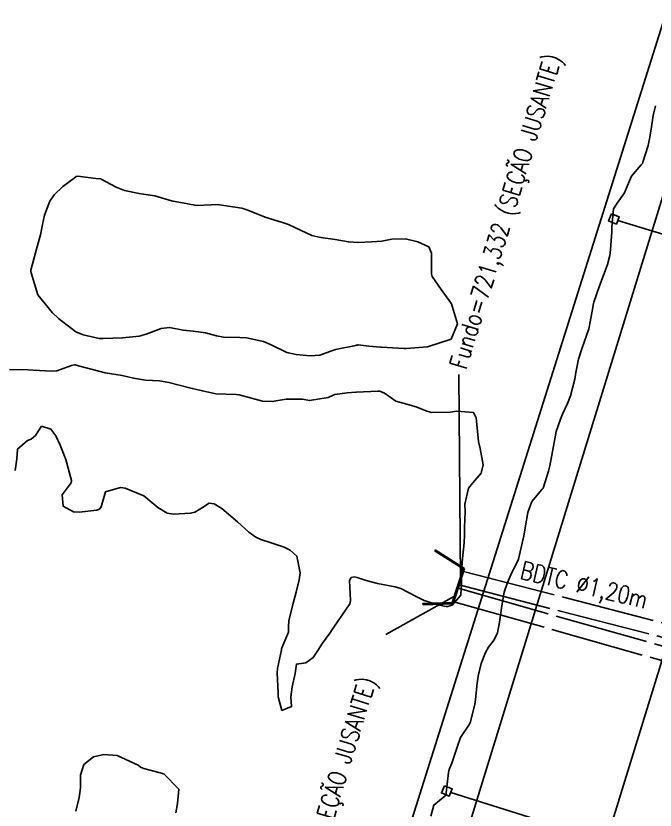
# Model space of a CAD drawing. Header units: metres. Extents: x 318500 to 325275, y 7408834 to 7428799.
# Drawn here: x 321824.4 to 321878.9, y 7416717.8 to 7416785.5 of the extents above; entities that cross this region are included whole.
import ezdxf

# ---------------------------------------------------------------- set-up
doc = ezdxf.new("R2010")
doc.units = ezdxf.units.M
doc.header["$MEASUREMENT"] = 0
doc.linetypes.add('CONTINUO', pattern=[0])
doc.linetypes.add('TRACEJADO', pattern=[8.7, 8, -0.7])
for name, color, linetype in [('ALA', 45, 'Continuous'), ('BUEIRO', 151, 'Continuous'), ('Curvas de Nivel 1m', 11, 'Continuous'), ('Divisas', 45, 'Continuous'), ('Linha Férrea', 20, 'Continuous'), ('Pórticos', 45, 'Continuous'), ('TEXTO', 45, 'Continuous')]:
    doc.layers.add(name, color=color, linetype=linetype)
doc.styles.add('ROMANS', font='romans', dxfattribs={"height": 0.2})

msp = doc.modelspace()

# ---------------------------------------------------------------- linework, layer by layer
at = {"layer": 'ALA', "linetype": 'CONTINUO'}
for points in [[(321860.154, 7416739.953, 721.643), (321860.147, 7416739.843, 720.176), (321862.536, 7416738.356, 720.126)], [(321860.154, 7416739.953, 721.643), (321862.639, 7416738.366, 722.799)], [(321859.122, 7416735.282, 721.659), (321859.098, 7416735.388, 720.454), (321861.584, 7416735.467, 720.152)], [(321861.67, 7416735.359, 722.799), (321859.122, 7416735.282, 721.659)]]:
    msp.add_polyline3d(points, dxfattribs=at)
at = {"layer": 'BUEIRO', "linetype": 'TRACEJADO', "flags": 128}
for points in [[(321862.56, 7416738.12), (321886.535, 7416731.92)], [(321862.097, 7416736.685), (321885.924, 7416729.934)], [(321862.191, 7416736.976), (321886.182, 7416730.772)], [(321861.729, 7416735.542), (321885.572, 7416728.786)]]:
    msp.add_lwpolyline(points, dxfattribs=at)
at = {"layer": 'BUEIRO', "linetype": 'CONTINUO'}
for points in [[(321862.639, 7416738.366, 722.799), (321862.536, 7416738.356, 720.126), (321861.584, 7416735.467, 720.152), (321861.67, 7416735.359, 722.799)], [(321862.639, 7416738.366, 722.799), (321861.67, 7416735.359, 722.799)]]:
    msp.add_polyline3d(points, dxfattribs=at)
at = {"layer": 'Curvas de Nivel 1m', "flags": 128}
for points, elevation in [([(321859.785, 7416717.258), (321860.04, 7416718.188), (321860.986, 7416718.996), (321861.082, 7416719.145), (321861.099, 7416719.238), (321861.282, 7416720.97), (321861.354, 7416721.235), (321861.575, 7416721.782), (321862.048, 7416723.225), (321862.317, 7416723.955), (321863.068, 7416725.101), (321863.109, 7416725.17), (321863.118, 7416725.21), (321863.521, 7416726.778), (321863.585, 7416727.205), (321863.723, 7416728.595), (321863.802, 7416729.203), (321864.067, 7416730.27), (321864.45, 7416731.197), (321864.7, 7416731.652), (321865.166, 7416732.274), (321865.469, 7416732.892), (321865.532, 7416733.185), (321865.59, 7416733.59), (321865.823, 7416735.181), (321866.039, 7416736.356), (321866.3, 7416737.174), (321866.584, 7416737.825), (321867.26, 7416739.16), (321867.712, 7416741.154), (321867.945, 7416742.505), (321868.046, 7416743.149), (321868.377, 7416744.092), (321869.277, 7416745.131), (321869.341, 7416745.224), (321869.804, 7416746.677), (321869.911, 7416747.124), (321870.15, 7416748.35), (321870.282, 7416749.121), (321870.468, 7416750.056), (321870.82, 7416751.116), (321870.999, 7416751.539), (321871.433, 7416752.441), (321871.69, 7416753.106), (321872.048, 7416754.514), (321872.147, 7416755.1), (321872.371, 7416756.212), (321872.659, 7416757.093), (321873.233, 7416758.8), (321873.293, 7416759.083), (321873.325, 7416759.281), (321873.539, 7416760.317), (321873.65, 7416760.977), (321873.672, 7416761.078), (321874.156, 7416762.487), (321874.378, 7416763.068), (321874.829, 7416764.298), (321875.027, 7416765.059), (321875.099, 7416765.567), (321875.203, 7416767.056), (321875.198, 7416767.495), (321875.362, 7416769.054), (321875.665, 7416769.535), (321876.296, 7416770.422), (321876.55, 7416771.041), (321876.898, 7416771.832), (321877.706, 7416772.796), (321877.813, 7416772.924), (321877.852, 7416773.028), (321878.295, 7416774.458), (321878.428, 7416775.02), (321878.564, 7416775.833), (321878.732, 7416777.015), (321878.942, 7416777.843)], 723), ([(321824.347, 7416746.732), (321824.473, 7416747.733), (321824.549, 7416748.556), (321825.384, 7416749.292), (321825.701, 7416749.399), (321826.065, 7416749.71), (321826.595, 7416750.509), (321827.398, 7416750.245), (321827.8, 7416749.686), (321828.18, 7416748.88), (321828.654, 7416747.677), (321829.143, 7416745.871), (321829.105, 7416745.672), (321828.343, 7416744.661), (321828.441, 7416743.679), (321829.303, 7416743.216), (321829.795, 7416743.17), (321831.306, 7416743.35), (321831.522, 7416743.421), (321831.686, 7416743.634), (321832.04, 7416744.919), (321833.335, 7416745.269), (321833.727, 7416745.214), (321835.325, 7416744.583), (321836.503, 7416743.572), (321837.303, 7416743.087), (321837.837, 7416743.017), (321839.303, 7416743.089), (321839.667, 7416743.164), (321840.241, 7416743.521), (321840.879, 7416743.952), (321841.316, 7416743.889), (321841.965, 7416743.5), (321843.293, 7416742.35), (321844.267, 7416741.465), (321844.864, 7416741.045), (321845.274, 7416740.856), (321846.161, 7416740.552), (321847.267, 7416740.18), (321847.777, 7416739.935), (321848.359, 7416739.414), (321848.65, 7416737.998), (321848.562, 7416737.41), (321848.289, 7416736.339), (321848.042, 7416735.417), (321847.66, 7416733.898), (321847.641, 7416733.423), (321847.658, 7416732.937), (321847.156, 7416731.803), (321847.056, 7416731.527), (321847.037, 7416731.431), (321846.716, 7416729.845), (321846.683, 7416729.434), (321846.75, 7416727.787), (321846.776, 7416727.433), (321847.083, 7416726.274), (321847.907, 7416726.598), (321847.851, 7416727.419), (321847.959, 7416728.268), (321848.217, 7416729.414), (321848.323, 7416730.222), (321849.134, 7416730.328), (321849.756, 7416730.775), (321850.15, 7416731.385), (321850.543, 7416731.996), (321851.172, 7416732.87), (321851.381, 7416733.164), (321851.521, 7416733.367), (321852.19, 7416734.36), (321852.859, 7416735.353), (321852.923, 7416735.634), (321852.853, 7416737.354), (321852.991, 7416737.595), (321853.234, 7416737.649), (321853.5, 7416737.612), (321854.276, 7416737.334), (321855.226, 7416737.082), (321856.733, 7416736.808), (321857.221, 7416736.657), (321858.516, 7416735.971), (321859.206, 7416735.638), (321860.525, 7416735.25), (321861.096, 7416735.139), (321861.199, 7416735.135), (321861.594, 7416735.234), (321862.337, 7416736.099), (321862.394, 7416737.223), (321862.387, 7416738.078), (321862.484, 7416739.222), (321862.607, 7416740.554), (321862.634, 7416741.22), (321862.654, 7416741.855), (321862.699, 7416743.219), (321862.69, 7416743.849), (321862.985, 7416745.215), (321863.345, 7416745.673), (321864.056, 7416746.5), (321864.227, 7416747.201), (321863.983, 7416748.602), (321863.85, 7416749.205), (321863.682, 7416750.942), (321863.653, 7416751.208), (321863.425, 7416751.663), (321861.996, 7416751.802), (321861.425, 7416751.697), (321859.836, 7416751.676), (321859.425, 7416751.798), (321858.538, 7416752.17), (321857.432, 7416752.461), (321856.785, 7416752.651), (321855.823, 7416753.314), (321855.443, 7416753.49), (321855.262, 7416753.504), (321853.441, 7416753.409), (321853.381, 7416753.41), (321852.64, 7416753.358), (321851.593, 7416753.214), (321851.438, 7416753.161), (321851.019, 7416752.959), (321849.433, 7416752.691), (321848.834, 7416752.809), (321847.434, 7416752.809), (321846.261, 7416752.613), (321845.432, 7416752.656), (321844.796, 7416752.822), (321843.437, 7416753.191), (321843.171, 7416753.218), (321841.438, 7416753.274), (321840.308, 7416753.521), (321839.443, 7416753.725), (321839.196, 7416753.781), (321837.45, 7416754.233), (321836.66, 7416754.364), (321835.453, 7416754.448), (321834.444, 7416754.612), (321833.458, 7416754.822), (321832.023, 7416755.07), (321831.463, 7416755.192), (321829.735, 7416755.666), (321829.471, 7416755.733), (321829.406, 7416755.736), (321829.151, 7416755.673), (321827.906, 7416755.243), (321827.463, 7416755.201), (321825.883, 7416755.295), (321825.464, 7416755.315), (321823.861, 7416755.348)], 722), ([(321838.046, 7416717.544), (321838.187, 7416718.327), (321838.287, 7416719.541), (321837.009, 7416720.848), (321835.299, 7416721.303), (321835.018, 7416721.44), (321834.823, 7416721.592), (321833.028, 7416722.433), (321831.913, 7416722.511), (321831.027, 7416722.304), (321830.198, 7416721.652), (321829.919, 7416720.743), (321829.908, 7416719.656), (321829.793, 7416718.843), (321829.523, 7416717.662)], 722)]:
    msp.add_lwpolyline(points, dxfattribs=dict(at, elevation=elevation))
at = {"layer": 'Curvas de Nivel 1m', "elevation": 723, "flags": 128}
msp.add_lwpolyline([(321829.682, 7416771.825), (321831.218, 7416771.647), (321831.636, 7416771.597), (321831.679, 7416771.581), (321832.954, 7416770.902), (321833.67, 7416770.614), (321834.924, 7416770.341), (321835.667, 7416770.25), (321836.238, 7416770.154), (321837.662, 7416769.735), (321837.802, 7416769.698), (321838.619, 7416769.546), (321839.657, 7416769.356), (321839.842, 7416769.343), (321841.658, 7416769.409), (321841.766, 7416769.401), (321843.654, 7416769.11), (321844.19, 7416768.934), (321845.643, 7416768.331), (321847.212, 7416767.859), (321847.634, 7416767.721), (321848.243, 7416767.421), (321849.621, 7416766.774), (321850.405, 7416766.602), (321851.616, 7416766.424), (321852.748, 7416766.224), (321853.612, 7416766.169), (321854.723, 7416766.224), (321855.615, 7416766.299), (321856.467, 7416766.458), (321857.618, 7416766.487), (321858.664, 7416766.23), (321859.608, 7416765.812), (321859.835, 7416765.266), (321859.833, 7416763.517), (321859.891, 7416763.265), (321860.65, 7416762.168), (321861.342, 7416761.243), (321861.545, 7416760.937), (321862.05, 7416759.232), (321861.507, 7416757.928), (321859.5, 7416757.27), (321857.664, 7416757.122), (321857.497, 7416757.123), (321855.581, 7416757.237), (321855.499, 7416757.245), (321854.484, 7416757.335), (321853.594, 7416757.442), (321853.501, 7416757.421), (321853.445, 7416757.406), (321853.243, 7416757.353), (321851.78, 7416757.083), (321851.494, 7416756.998), (321850.309, 7416756.566), (321849.486, 7416756.499), (321848.291, 7416756.615), (321847.491, 7416756.807), (321846.171, 7416757.443), (321845.503, 7416757.741), (321844.066, 7416758.032), (321843.506, 7416758.06), (321842.115, 7416758.11), (321841.507, 7416758.218), (321840.566, 7416758.463), (321839.511, 7416758.609), (321838.671, 7416758.702), (321837.514, 7416758.932), (321836.78, 7416758.838), (321835.508, 7416758.345), (321834.913, 7416758.189), (321833.504, 7416758.057), (321831.844, 7416757.976), (321831.504, 7416757.998), (321830.136, 7416758.291), (321829.509, 7416758.568), (321828.05, 7416759.685), (321827.527, 7416760.188), (321826.264, 7416761.709), (321825.711, 7416763.585), (321825.665, 7416763.719), (321825.665, 7416763.803), (321826.201, 7416765.711), (321826.491, 7416766.833), (321826.676, 7416767.704), (321826.849, 7416768.494), (321827.295, 7416769.695), (321827.666, 7416770.25), (321828.404, 7416770.951), (321829.361, 7416771.673), (321829.554, 7416771.8)], close=True, dxfattribs=at)
at = {"layer": 'Divisas'}
msp.add_lwpolyline([(321770.948, 7416427.839), (321798.45, 7416516.734), (321803.525, 7416534.189), (321809.576, 7416554.874), (321813.92, 7416568.257), (321818.646, 7416582.286), (321825.15, 7416615.747), (321855.409, 7416708.221), (321884.63, 7416801.062), (321888.935, 7416813.563), (321906.69, 7416868.419), (321917.882, 7416908.632), (321926.393, 7416935.718)], dxfattribs=at)
at = {"layer": 'Linha Férrea'}
for points in [[(322233.98, 7417737.989, -0.002223), (322154.866, 7417593.007), (322102.879, 7417500.142, 0.00265), (322097.399, 7417490.348, 0.027781), (322044.112, 7417386.338, 0.035735), (322015.66, 7417306.723, 0.016271), (322001.828, 7417250.433, 0.006444), (321990.249, 7417191.796, 0.008188), (321970.289, 7417080.675, -0.005901), (321965.681, 7417056.143, -0.019111), (321940.898, 7416966.466, -0.001899), (321910.164, 7416869.782), (321854.126, 7416687.426), (321842.522, 7416650.588), (321798.977, 7416497.536), (321750.599, 7416346.471)], [(321750.599, 7416346.471), (321798.977, 7416497.536), (321842.522, 7416650.588), (321854.126, 7416687.426), (321910.164, 7416869.782, 0.001899), (321940.898, 7416966.466, 0.019111), (321965.681, 7417056.143, 0.005901), (321970.289, 7417080.675, -0.008188), (321990.249, 7417191.796, -0.006444), (322001.828, 7417250.433, -0.016271), (322015.66, 7417306.723, -0.035735), (322044.112, 7417386.338, -0.027781), (322097.399, 7417490.348, -0.00265), (322102.879, 7417500.142), (322154.866, 7417593.007, 0.002223), (322233.98, 7417737.989)], [(322196.377, 7417647.065, -0.005702), (322169.668, 7417596.023), (322116.033, 7417500.08, 0.006587), (322078.7, 7417432.593, 0.020372), (322045.81, 7417359.94, 0.047465), (322007.542, 7417220.105, 0.00216), (321987.28, 7417109.247, 0.004221), (321983.531, 7417086.135), (321978.295, 7417056.212, -0.004458), (321971.581, 7417028.638, -0.003551), (321960.755, 7416990.624, -0.002117), (321921.955, 7416868.472), (321849.478, 7416633.133), (321819.637, 7416528.203), (321801.996, 7416472.124, -0.01056), (321778.562, 7416402.785, 0.003825)], [(321778.562, 7416402.785, 0.01056), (321801.996, 7416472.124), (321819.637, 7416528.203), (321849.478, 7416633.133), (321921.955, 7416868.472, 0.002117), (321960.755, 7416990.624, 0.003551), (321971.581, 7417028.638, 0.004458), (321978.295, 7417056.212), (321983.531, 7417086.135, -0.004221), (321987.28, 7417109.247, -0.00216), (322007.542, 7417220.105, -0.047465), (322045.81, 7417359.94, -0.020372), (322078.7, 7417432.593, -0.006587), (322116.033, 7417500.08), (322169.668, 7417596.023, 0.005702), (322196.377, 7417647.065, 0.006143)]]:
    msp.add_lwpolyline(points, format="xyb", dxfattribs=at)
at = {"layer": 'Pórticos'}
for points in [[(321875.179, 7416768.627), (321875.843, 7416768.357), (321875.595, 7416767.745), (321874.93, 7416768.015)], [(321860.935, 7416719.846), (321861.599, 7416719.577), (321861.351, 7416718.965), (321860.686, 7416719.234)]]:
    msp.add_lwpolyline(points, close=True, dxfattribs=at)
for points in [[(321891.481, 7416763.254), (321875.719, 7416768.051)], [(321877.275, 7416714.281), (321861.475, 7416719.271)]]:
    msp.add_lwpolyline(points, dxfattribs=at)
at = {"layer": 'TEXTO', "linetype": 'CONTINUO'}
for points in [[(321862.306, 7416737.423, 0), (321862.174, 7416754.911, 0)], [(321861.786, 7416736.005, 0), (321855.939, 7416732.73, 0)]]:
    msp.add_polyline3d(points, dxfattribs=at)

# ---------------------------------------------------------------- texts
at = {"layer": 'TEXTO', "style": 'ROMANS', "width": 0.8}
for s, rotation, p in [('Fundo=721,332 (SEÇÃO JUSANTE)', 73, (321862.779, 7416755.263)), ('BDTC Ø1,20m', 346.39021, (321867.309, 7416737.547)), ('Fundo=721,450 (SEÇÃO JUSANTE)', 73, (321846.954, 7416702.126))]:
    msp.add_text(s, height=1.5, rotation=rotation, dxfattribs=at).set_placement(p)

doc.saveas('drawing.dxf')
